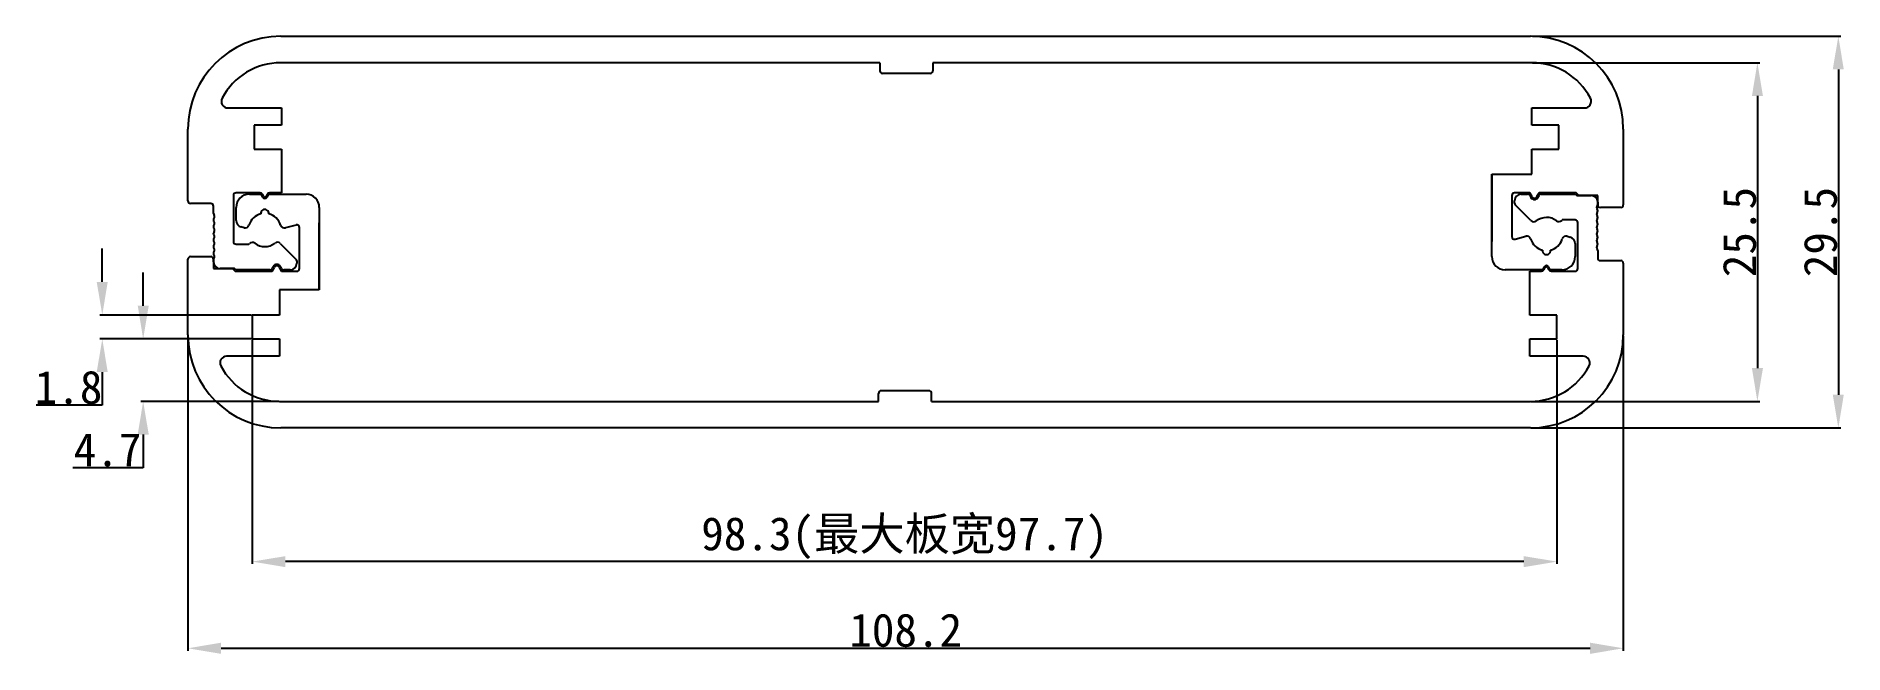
# Model space of a CAD drawing. Header units: inches. Extents: x -11 to 125, y -17 to 30.
import ezdxf

# ---------------------------------------------------------------- set-up
doc = ezdxf.new("R2010")
doc.units = ezdxf.units.IN
doc.header["$MEASUREMENT"] = 0
doc.layers.add('1', color=30, linetype='Continuous')
doc.styles.get("Standard").update_dxf_attribs({"font": 'simhei.ttf'})
doc.dimstyles.get("Standard").update_dxf_attribs({"dimtxt": 2.5, "dimasz": 2.5, "dimexe": 0.18, "dimexo": 0.0625, "dimgap": 0.09, "dimtad": 1, "dimtoh": 1, "dimdec": 1, "dimzin": 0, "dimdsep": 46, "dimtxsty": 'Standard', "dimcen": 0.09, "dimadec": 0, "dimazin": 0, "dimtfac": 1, "dimtdec": 1, "dimtofl": 0, "dimtmove": 0, "dimatfit": 3, "dimfxl": 1, "dimtolj": 1, "dimtzin": 0, "dimarcsym": 0})

# ---------------------------------------------------------------- blocks, each defined once
blk = doc.blocks.new('*D1')
at = {"color": 0, "lineweight": -2}
for p, q in [((101.41, 29.5), (124.63, 29.5)), ((124.45, 27), (124.45, 2.5)), ((101.31, 0), (124.63, 0))]:
    blk.add_line(p, q, dxfattribs=at)
at = {"color": 0}
for points in [[(124.03, 27), (124.86, 27), (124.45, 29.5)], [(124.03, 2.5), (124.86, 2.5), (124.45, 0)]]:
    blk.add_solid(points, dxfattribs=at)
at = {"layer": 'Defpoints', "color": 0}
for p in [(101.35, 29.5), (101.25, 0), (124.45, 0)]:
    blk.add_point(p, dxfattribs=at)
at = {"color": 0, "insert": (123.11, 14.75), "char_height": 2.5, "attachment_point": 5, "rotation": 90}
blk.add_mtext('\\A1;29.5', dxfattribs=at)
blk = doc.blocks.new('*D3')
at = {"color": 0, "lineweight": -2}
for p, q in [((-6.35, 11), (-6.35, 13.5)), ((4.89, 8.5), (-6.53, 8.5)), ((4.89, 6.7), (-6.53, 6.7)), ((-6.35, 4.2), (-6.35, 1.7)), ((-6.35, 1.7), (-11.33, 1.7))]:
    blk.add_line(p, q, dxfattribs=at)
at = {"color": 0}
for points in [[(-6.77, 11), (-5.94, 11), (-6.35, 8.5)], [(-6.77, 4.2), (-5.94, 4.2), (-6.35, 6.7)]]:
    blk.add_solid(points, dxfattribs=at)
at = {"layer": 'Defpoints', "color": 0}
for p in [(4.95, 8.5), (-6.35, 6.7), (4.95, 6.7)]:
    blk.add_point(p, dxfattribs=at)
at = {"color": 0, "insert": (-8.89, 3.04), "char_height": 2.5, "attachment_point": 5}
blk.add_mtext('\\A1;1.8', dxfattribs=at)
blk = doc.blocks.new('*D4')
at = {"layer": '1', "color": 0, "lineweight": -2}
for p, q in [((4.95, 6.64), (4.95, -10.25)), ((103.25, 6.64), (103.25, -10.25)), ((100.75, -10.07), (7.45, -10.07))]:
    blk.add_line(p, q, dxfattribs=at)
at = {"layer": '1', "color": 0}
for points in [[(7.45, -9.66), (7.45, -10.49), (4.95, -10.07)], [(100.75, -9.66), (100.75, -10.49), (103.25, -10.07)]]:
    blk.add_solid(points, dxfattribs=at)
at = {"layer": 'Defpoints', "color": 0}
for p in [(4.95, 6.7), (103.25, 6.7), (4.95, -10.07)]:
    blk.add_point(p, dxfattribs=at)
at = {"layer": '1', "color": 0, "insert": (54.1, -8.3), "char_height": 2.5, "attachment_point": 5}
blk.add_mtext('\\A1;98.3(最大板宽97.7)', dxfattribs=at)
blk = doc.blocks.new('*D5')
at = {"color": 0, "lineweight": -2}
for p, q in [((101.41, 27.5), (118.53, 27.5)), ((118.35, 25), (118.35, 4.5)), ((101.31, 2), (118.53, 2))]:
    blk.add_line(p, q, dxfattribs=at)
at = {"color": 0}
for points in [[(117.94, 25), (118.77, 25), (118.35, 27.5)], [(117.94, 4.5), (118.77, 4.5), (118.35, 2)]]:
    blk.add_solid(points, dxfattribs=at)
at = {"layer": 'Defpoints', "color": 0}
for p in [(101.35, 27.5), (101.25, 2), (118.35, 2)]:
    blk.add_point(p, dxfattribs=at)
at = {"color": 0, "insert": (117.01, 14.75), "char_height": 2.5, "attachment_point": 5, "rotation": 90}
blk.add_mtext('\\A1;25.5', dxfattribs=at)
blk = doc.blocks.new('*D6')
at = {"color": 0, "lineweight": -2}
for p, q in [((-3.27, 9.2), (-3.27, 11.7)), ((4.89, 6.7), (-3.45, 6.7)), ((6.94, 2), (-3.45, 2)), ((-3.27, -0.5), (-3.27, -3)), ((-3.27, -3), (-8.57, -3))]:
    blk.add_line(p, q, dxfattribs=at)
at = {"color": 0}
for points in [[(-3.68, 9.2), (-2.85, 9.2), (-3.27, 6.7)], [(-3.68, -0.5), (-2.85, -0.5), (-3.27, 2)]]:
    blk.add_solid(points, dxfattribs=at)
at = {"layer": 'Defpoints', "color": 0}
for p in [(4.95, 6.7), (-3.27, 2), (7, 2)]:
    blk.add_point(p, dxfattribs=at)
at = {"color": 0, "insert": (-5.96, -1.66), "char_height": 2.5, "attachment_point": 5}
blk.add_mtext('\\A1;4.7', dxfattribs=at)
blk = doc.blocks.new('*D8')
at = {"color": 0, "lineweight": -2}
for p, q in [((0.1, 6.94), (0.1, -16.78)), ((108.25, 6.94), (108.25, -16.78)), ((2.6, -16.6), (105.75, -16.6))]:
    blk.add_line(p, q, dxfattribs=at)
at = {"color": 0}
for points in [[(2.6, -16.18), (2.6, -17.02), (0.1, -16.6)], [(105.75, -16.18), (105.75, -17.02), (108.25, -16.6)]]:
    blk.add_solid(points, dxfattribs=at)
at = {"layer": 'Defpoints', "color": 0}
for p in [(0.1, 7), (108.25, 7), (108.25, -16.6)]:
    blk.add_point(p, dxfattribs=at)
at = {"color": 0, "insert": (54.18, -15.25), "char_height": 2.5, "attachment_point": 5}
blk.add_mtext('\\A1;108.2', dxfattribs=at)

msp = doc.modelspace()

# ---------------------------------------------------------------- linework, layer by layer
for p, q in [((7.1, 29.5), (101.25, 29.5)), ((52.23, 27.5), (7.1, 27.5)), ((52.23, 27.5), (52.23, 26.9)), ((56.23, 27.5), (56.23, 26.9)), ((101.35, 27.5), (56.23, 27.5)), ((56.03, 26.7), (52.43, 26.7)), ((3.12, 24.1), (7.15, 24.1)), ((7.15, 24.1), (7.15, 22.8)), ((101.35, 22.8), (101.35, 24.1)), ((101.35, 24.1), (105.33, 24.1)), ((0.1, 17.1), (0.1, 22.5)), ((7.15, 22.8), (5.1, 22.8)), ((5.1, 22.8), (5.1, 21)), ((103.4, 22.8), (101.35, 22.8)), ((103.4, 21), (103.4, 22.8)), ((108.25, 22.5), (108.25, 16.8)), ((5.1, 21), (7.15, 21)), ((7.15, 21), (7.15, 17.7)), ((101.35, 19.1), (101.35, 21)), ((101.35, 21), (103.4, 21)), ((98.35, 19.1), (101.35, 19.1)), ((98.35, 12.9), (98.35, 19.1)), ((98.35, 19.1), (98.35, 14.05)), ((1.83, 16.9), (0.3, 16.9)), ((2.03, 16.14), (2.03, 16.7)), ((3.53, 17.5), (3.53, 14.04)), ((5.54, 17.7), (3.73, 17.7)), ((3.73, 15.62), (3.73, 16.6)), ((4.73, 17.6), (5.6, 17.6)), ((5.6, 17.6), (5.73, 17.38)), ((5.81, 17.43), (5.72, 17.6)), ((6.08, 17.6), (5.99, 17.43)), ((6.07, 17.38), (6.2, 17.6)), ((6.2, 17.6), (9, 17.6)), ((7.15, 17.7), (6.26, 17.7)), ((10, 16.6), (10, 10.4)), ((99.85, 17.5), (99.85, 14.41)), ((101.2, 17.7), (100.05, 17.7)), ((100.05, 16.93), (100.05, 17.1)), ((101.29, 15.61), (100.11, 16.79)), ((100.55, 17.6), (101.03, 17.6)), ((101.38, 17.4), (101.2, 17.7)), ((101.2, 17.5), (101.29, 17.35)), ((101.9, 17.7), (101.72, 17.4)), ((101.81, 17.35), (101.9, 17.5)), ((104.69, 17.7), (101.9, 17.7)), ((102.07, 17.6), (104.65, 17.6)), ((104.65, 17.6), (104.75, 17.5)), ((104.89, 17.5), (104.69, 17.7)), ((104.75, 17.5), (105.82, 17.5)), ((106.32, 17.5), (104.89, 17.5)), ((106.32, 16.8), (106.32, 17.5)), ((106.32, 17), (106.32, 16.83)), ((108.05, 16.6), (106.52, 16.6)), ((4.33, 15.07), (4.1, 15.14)), ((8.25, 15.28), (7.45, 15.07)), ((8.5, 12), (8.5, 15.09)), ((10, 10.4), (10, 15.45)), ((103.65, 15.66), (103.61, 15.62)), ((104.62, 15.66), (103.65, 15.66)), ((104.82, 12), (104.82, 15.46)), ((2.03, 14.65), (2.03, 14.66)), ((3.73, 13.84), (4.7, 13.84)), ((4.7, 13.84), (4.74, 13.88)), ((7.06, 13.89), (8.24, 12.71)), ((100.1, 14.22), (100.9, 14.43)), ((104.02, 14.43), (104.25, 14.37)), ((104.62, 13.88), (104.62, 12.9)), ((106.32, 14.85), (106.32, 14.84)), ((0.1, 7), (0.1, 12.7)), ((0.3, 12.9), (1.83, 12.9)), ((2.03, 12.7), (2.03, 12)), ((2.03, 12.5), (2.03, 12.67)), ((8.3, 12.57), (8.3, 12.4)), ((106.32, 13.36), (106.32, 12.8)), ((106.52, 12.6), (108.05, 12.6)), ((108.25, 12.4), (108.25, 7)), ((2.03, 12), (3.46, 12)), ((3.6, 12), (2.53, 12)), ((3.46, 12), (3.66, 11.8)), ((3.7, 11.9), (3.6, 12)), ((3.66, 11.8), (6.45, 11.8)), ((6.28, 11.9), (3.7, 11.9)), ((6.54, 12.16), (6.45, 12)), ((6.45, 11.8), (6.63, 12.11)), ((6.97, 12.11), (7.15, 11.8)), ((7.15, 12), (7.06, 12.16)), ((7.15, 11.8), (8.3, 11.8)), ((7.8, 11.9), (7.32, 11.9)), ((102.15, 11.9), (99.35, 11.9)), ((101.2, 8.5), (101.2, 11.8)), ((101.2, 11.8), (102.09, 11.8)), ((102.28, 12.12), (102.15, 11.9)), ((102.27, 11.9), (102.36, 12.07)), ((102.54, 12.07), (102.63, 11.9)), ((102.75, 11.9), (102.62, 12.12)), ((103.62, 11.9), (102.75, 11.9)), ((102.81, 11.8), (104.62, 11.8)), ((10, 10.4), (7, 10.4)), ((7, 10.4), (7, 8.5)), ((7, 8.5), (4.95, 8.5)), ((4.95, 8.5), (4.95, 6.7)), ((103.25, 8.5), (101.2, 8.5)), ((103.25, 6.7), (103.25, 8.5)), ((4.95, 6.7), (7, 6.7)), ((7, 6.7), (7, 5.4)), ((101.2, 5.4), (101.2, 6.7)), ((101.2, 6.7), (103.25, 6.7)), ((7, 5.4), (3.02, 5.4)), ((105.23, 5.4), (101.2, 5.4)), ((55.93, 2.8), (52.33, 2.8)), ((7, 2), (52.13, 2)), ((52.13, 2), (52.13, 2.6)), ((56.13, 2), (56.13, 2.6)), ((56.13, 2), (101.25, 2)), ((101.25, 0), (7.1, 0))]:
    msp.add_line(p, q)
for centre, radius, start, end in [((7.1, 22.5), 7, 90, 180), ((101.25, 22.5), 7, 0, 90), ((7.1, 22.5), 5, 90, 152.1819), ((101.35, 22.5), 5, 27.8181, 90), ((52.43, 26.9), 0.2, 180, 270), ((56.03, 26.9), 0.2, 270, 0), ((3.12, 24.6), 0.5, 152.1819, 270), ((105.33, 24.6), 0.5, 270, 27.8181), ((0.3, 17.1), 0.2, 180, 270), ((1.83, 16.7), 0.2, 0, 90), ((3.73, 17.5), 0.2, 90, 180), ((4.73, 16.6), 1, 90, 180), ((5.54, 17.5), 0.2, 30, 90), ((5.89, 16.15), 0.3, 353.1079, 186.8921), ((5.9, 17.48), 0.2, 210, 330), ((5.9, 17.48), 0.1, 210, 330), ((6.26, 17.5), 0.2, 90, 150), ((9, 16.6), 1, 0, 90), ((100.05, 17.5), 0.2, 90, 180), ((100.55, 17.1), 0.5, 90, 180), ((100.25, 16.93), 0.2, 180, 225), ((101.03, 17.4), 0.2, 30, 90), ((101.55, 17.5), 0.3, 210, 330), ((101.55, 17.5), 0.2, 210, 330), ((102.07, 17.4), 0.2, 90, 150), ((105.82, 17), 0.5, 0, 90), ((106.44, 16.6), 0.2, 144.1464, 213.728), ((106.12, 16.83), 0.2, 324.1464, 360), ((106.07, 16.35), 0.25, 326.272, 33.749), ((106.52, 16.8), 0.2, 180, 270), ((108.05, 16.8), 0.2, 270, 0), ((2.28, 16.15), 0.25, 182.3596, 213.691), ((2.28, 15.65), 0.25, 146.309, 213.728), ((2.28, 15.15), 0.25, 146.272, 213.728), ((1.91, 15.9), 0.2, 326.309, 33.691), ((1.91, 15.4), 0.2, 326.272, 33.728), ((1.91, 14.9), 0.2, 326.272, 33.728), ((4.23, 15.62), 0.5, 180, 255), ((4.41, 15.36), 0.3, 255, 342.5962), ((5.89, 14.9), 1.25, 103.7842, 162.5962), ((5.89, 14.9), 1.25, 17.2279, 76.2158), ((7.37, 15.36), 0.3, 197.2279, 285), ((8.3, 15.09), 0.2, 360, 105), ((101.5, 15.82), 0.3, 225, 308.1664), ((102.46, 14.6), 1.25, 52.637, 128.1664), ((103.4, 15.84), 0.3, 232.637, 315), ((104.62, 15.46), 0.2, 0, 90), ((106.44, 16.1), 0.2, 146.272, 213.728), ((106.44, 15.6), 0.2, 146.272, 213.728), ((106.44, 15.1), 0.2, 146.309, 213.691), ((106.07, 15.85), 0.25, 326.272, 33.728), ((106.07, 15.35), 0.25, 326.309, 33.728), ((106.07, 14.85), 0.25, 360, 33.691), ((2.28, 14.65), 0.25, 146.272, 177.6404), ((2.28, 14.65), 0.25, 180, 213.691), ((2.28, 14.15), 0.25, 146.309, 213.728), ((2.28, 13.65), 0.25, 146.272, 213.728), ((1.91, 14.4), 0.2, 326.309, 33.691), ((1.91, 13.9), 0.2, 326.272, 33.728), ((3.73, 14.04), 0.2, 180, 270), ((4.95, 13.67), 0.3, 52.637, 135), ((5.89, 14.9), 1.25, 232.637, 308.1664), ((6.85, 13.68), 0.3, 45, 128.1664), ((100.05, 14.41), 0.2, 180, 285), ((100.98, 14.15), 0.3, 17.2279, 105), ((102.46, 14.6), 1.25, 197.2279, 256.2158), ((102.46, 14.6), 1.25, 283.7842, 342.5962), ((103.94, 14.14), 0.3, 75, 162.5962), ((104.12, 13.88), 0.5, 0, 75), ((106.44, 14.6), 0.2, 146.272, 213.728), ((106.44, 14.1), 0.2, 146.272, 213.728), ((106.44, 13.6), 0.2, 146.309, 213.691), ((106.07, 14.85), 0.25, 326.272, 357.6404), ((106.07, 14.35), 0.25, 326.272, 33.728), ((106.07, 13.85), 0.25, 326.309, 33.728), ((0.3, 12.7), 0.2, 90, 180), ((1.83, 12.7), 0.2, 0, 90), ((2.28, 13.15), 0.25, 146.272, 213.749), ((2.23, 12.67), 0.2, 144.1464, 180), ((2.53, 12.5), 0.5, 180, 270), ((1.91, 13.4), 0.2, 326.272, 33.728), ((1.91, 12.9), 0.2, 324.1464, 33.728), ((6.8, 12.01), 0.3, 30, 150), ((7.8, 12.4), 0.5, 270, 0), ((8.1, 12.57), 0.2, 0, 45), ((99.35, 12.9), 1, 180, 270), ((102.46, 13.35), 0.3, 173.1079, 6.8921), ((103.62, 12.9), 1, 270, 360), ((106.07, 13.35), 0.25, 2.3596, 33.691), ((106.52, 12.8), 0.2, 180, 270), ((108.05, 12.4), 0.2, 0, 90), ((6.28, 12.1), 0.2, 270, 330), ((6.8, 12.01), 0.2, 30, 150), ((7.32, 12.1), 0.2, 210, 270), ((8.3, 12), 0.2, 270, 360), ((102.09, 12), 0.2, 270, 330), ((102.45, 12.02), 0.2, 30, 150), ((102.45, 12.02), 0.1, 30, 150), ((102.81, 12), 0.2, 210, 270), ((104.62, 12), 0.2, 270, 0), ((7.1, 7), 7, 180, 270), ((101.25, 7), 7, 270, 0), ((3.02, 4.9), 0.5, 90, 207.8181), ((7, 7), 5, 207.8181, 270), ((101.25, 7), 5, 270, 332.1819), ((105.23, 4.9), 0.5, 332.1819, 90), ((52.33, 2.6), 0.2, 90, 180), ((55.93, 2.6), 0.2, 0, 90)]:
    msp.add_arc(centre, radius, start, end)

# ---------------------------------------------------------------- dimensions: what is measured, and where the dimension line sits
for base, p1, p2, angle, picture, middle in [((124.45, 0), (101.35, 29.5), (101.25, 0), 90, '*D1', (124.45, 14.75)), ((118.35, 2), (101.35, 27.5), (101.25, 2), 270, '*D5', (118.35, 14.75))]:
    dim = msp.add_linear_dim(base=base, p1=p1, p2=p2, angle=angle, dimstyle='Standard')
    dim.commit()
    dim.dimension.update_dxf_attribs({"geometry": picture, "text_midpoint": middle, "dimtype": 160})
for base, p1, p2, angle, picture, middle in [((-6.35, 6.7), (4.95, 8.5), (4.95, 6.7), 90, '*D3', (-8.89, 3.04)), ((-3.27, 2), (4.95, 6.7), (7, 2), 90, '*D6', (-5.96, -1.66)), ((108.2504, -16.6015), (0.1, 7), (108.2504, 7), 180, '*D8', (54.1752, -15.2475))]:
    dim = msp.add_linear_dim(base=base, p1=p1, p2=p2, angle=angle, dimstyle='Standard')
    dim.commit()
    dim.dimension.update_dxf_attribs({"geometry": picture, "text_midpoint": middle})
at = {"layer": '1'}
dim = msp.add_linear_dim(base=(4.95, -10.07), p1=(103.25, 6.7), p2=(4.95, 6.7), angle=180, text='<>(最大板宽97.7)', dimstyle='Standard', dxfattribs=at)
dim.commit()
dim.dimension.update_dxf_attribs({"geometry": '*D4', "text_midpoint": (54.1, -10.07), "dimtype": 160})

doc.saveas('drawing.dxf')
